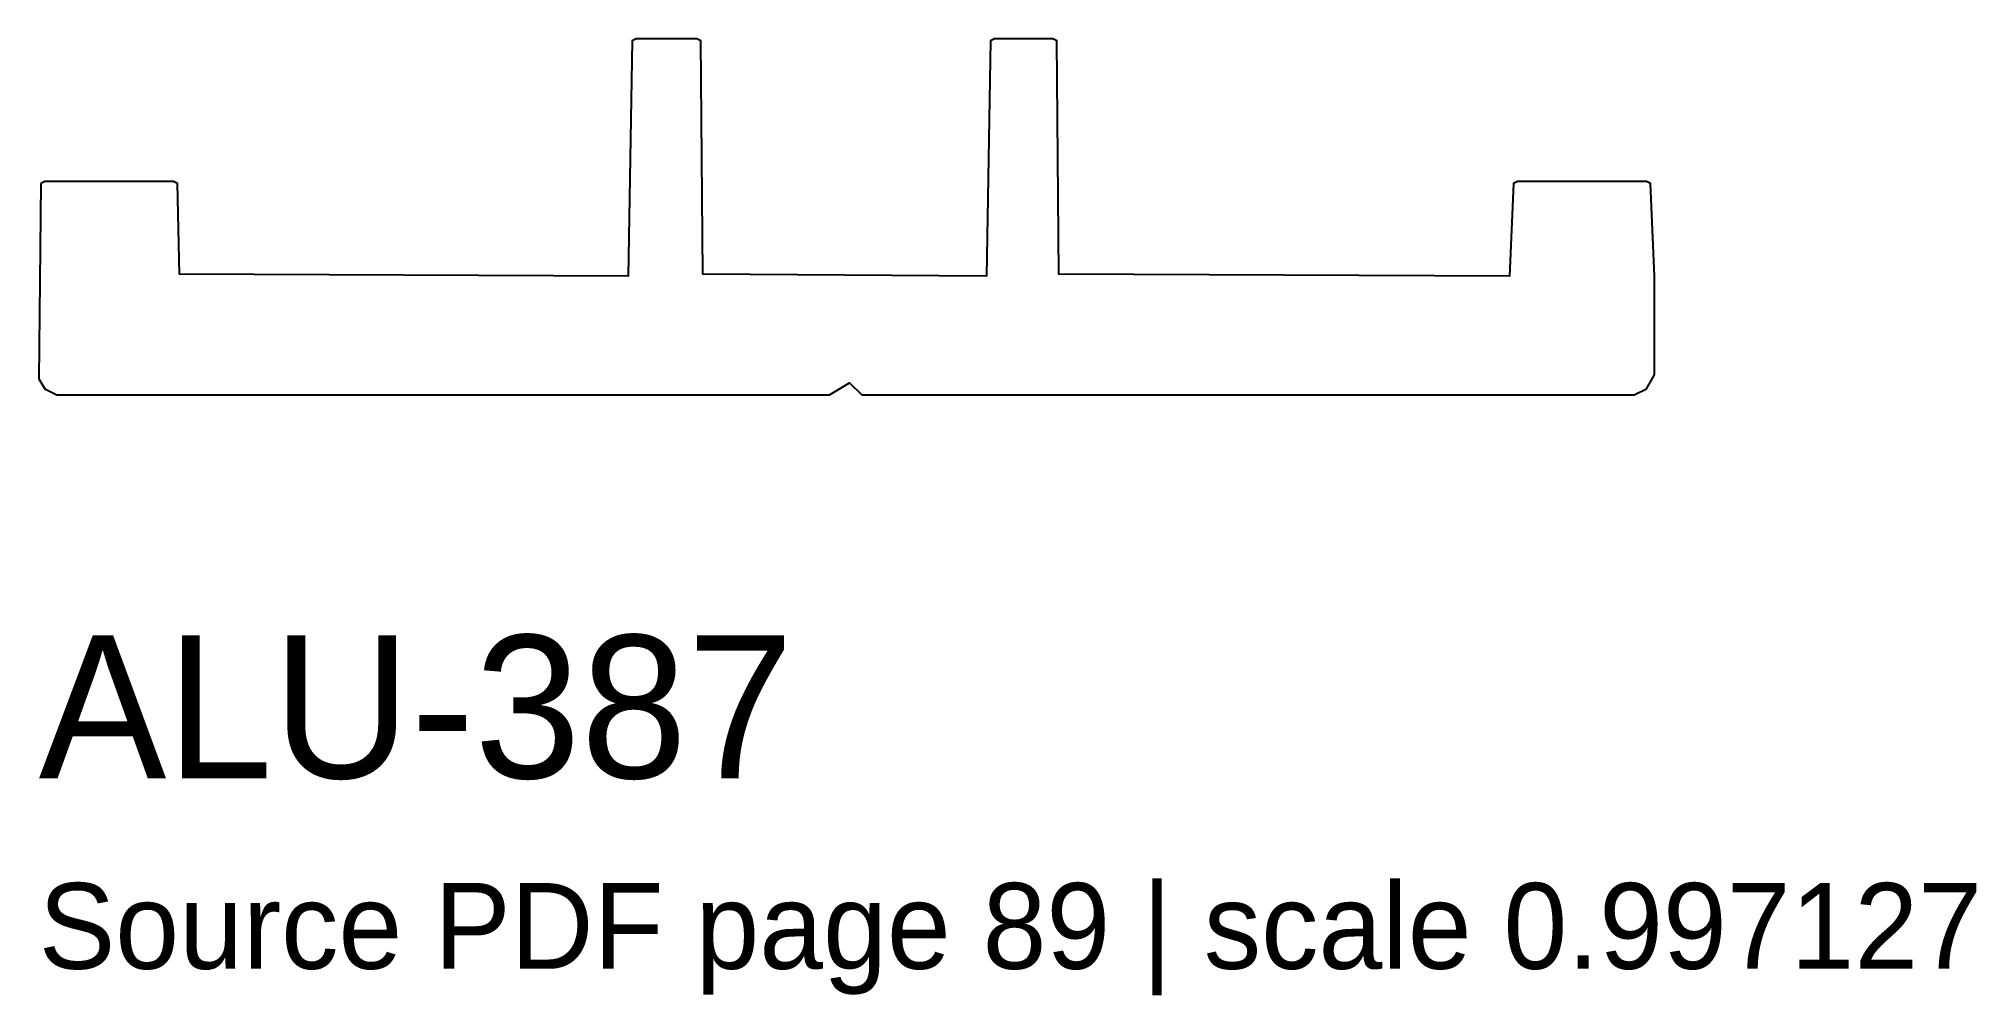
# Model space of a CAD drawing. Header units: millimetres. Extents: x 0 to 40.6, y -12.6 to 7.5.
import ezdxf

# ---------------------------------------------------------------- set-up
doc = ezdxf.new("R2010")
doc.units = ezdxf.units.MM
doc.layers.add('INFO', color=7, linetype='Continuous')
doc.layers.add('PROFILE', color=7, linetype='Continuous')

msp = doc.modelspace()

# ---------------------------------------------------------------- linework, layer by layer
at = {"layer": 'PROFILE'}
msp.add_lwpolyline([(0.042, 4.474), (0, 0.38), (0.127, 0.169), (0.38, 0.042), (16.589, 0.042), (17.011, 0.295), (17.265, 0.042), (33.474, 0.042), (33.727, 0.169), (33.896, 0.464), (33.896, 2.533), (33.812, 4.474), (33.727, 4.517), (31.026, 4.517), (30.941, 4.474), (30.857, 2.533), (21.401, 2.575), (21.359, 7.471), (21.275, 7.514), (20.051, 7.514), (19.966, 7.471), (19.882, 2.533), (13.93, 2.575), (13.888, 7.471), (13.803, 7.514), (12.537, 7.514), (12.452, 7.471), (12.368, 2.533), (2.955, 2.575), (2.913, 4.474), (2.828, 4.517), (0.127, 4.517)], close=True, dxfattribs=at)

# ---------------------------------------------------------------- texts
at = {"layer": 'INFO'}
for s, height, p in [('ALU-387', 3, (0, -8)), ('Source PDF page 89 | scale 0.997127', 1.8, (0, -12))]:
    msp.add_text(s, height=height, dxfattribs=at).set_placement(p)

doc.saveas('drawing.dxf')
